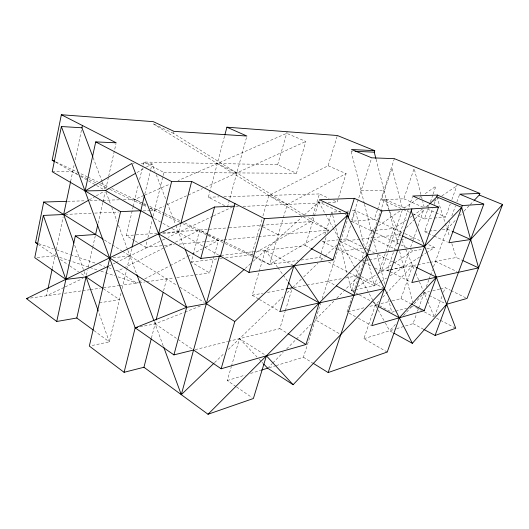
<?xml version="1.0" encoding="UTF-8"?>
<svg xmlns="http://www.w3.org/2000/svg" width="529" height="529" viewBox="0 0 529 529"><rect width="100%" height="100%" fill="white"/><g stroke="black" fill="none" stroke-linecap="round" stroke-linejoin="round"><path stroke-width="0.4" stroke-dasharray="2.65 1.98" d="M47.881 289.396L46.532 295.797L64.426 287.254M52.265 268.593L55.466 253.411M56.299 249.443L63.163 216.883M70.621 181.513L74.007 165.445M75.191 159.837L81.942 127.787M86.406 275.325L87.483 270.517M88.204 267.31L92.529 248.088M92.707 247.281L95.412 235.266M98.103 223.291L102.765 202.534M102.943 201.734L105.099 192.159M105.813 188.972L108.498 177.03M108.676 176.236L116.016 143.597M134.551 240.622L126.319 235.636L133.043 207.236M133.229 206.449L138.479 184.264M139.61 179.496L142.804 166M142.995 165.207L143.749 162.026L277.659 164.737L296.452 173.307L305.868 141.448L286.692 133.334L177.989 180.614M120.989 293.284L109.324 341.86L90.928 345.735M122.133 288.523L126.517 270.253M126.709 269.459L131.853 248.022M144.814 194.044L150.534 170.219M150.725 169.425L152.061 163.864L139.881 163.646M140.04 243.948L145.528 247.274L147.102 240.86M147.889 237.66L152.021 220.818M153.198 216.011L162.919 176.402M163.111 175.608L163.884 172.447L143.749 162.026M303.983 214.853L173.472 133.368L173.968 131.364M151.439 338.064L155.896 320.706M163.593 290.725L166.628 278.895M180.64 224.329L178.597 232.277L168.282 237.303M208.32 234.823L218.391 240.424L209.524 272.898L191.214 262.04L199.691 230.022L207.599 234.426M224.653 205.642L208.38 197.191L224.607 135.88M227.483 207.11L246.891 136.026M225.592 257.874L251.791 254.694L262.027 219.085M262.939 215.931L268.838 195.419L328.099 165.762L337.376 135.51M277.659 164.737L287.154 131.728M235.974 386.547L227.272 380.563L231.199 367.113M231.431 366.326L239.531 338.633L266.424 355.812M258.615 298.997L252.221 295.228L265.366 250.27L293.932 265.723M254.687 257.504L269.499 264.474L283.114 218.431M283.346 217.65L287.26 204.412L346.125 173.624L328.099 165.762M256.069 252.3L310.992 221.512L319.456 193.931L329.038 198.388M228.435 341.377L279.808 328.648L285.118 311.369M285.356 310.583L292.12 288.589M221.175 255.434L305.332 245.601L319.437 199.717M337.257 248.954L322.697 241.594L323.186 240.04M324.892 234.612L330.975 215.217M331.214 214.443L331.947 212.116L340.848 211.554M364.336 203.539L351.091 151.082L351.587 149.502M301.127 260.03L319.781 257.411L326.162 237.111M327.636 232.423L328.37 230.082L307.468 217.029M328.159 202.567L337.152 202.157L338.368 198.302M338.606 197.529L346.125 173.624M276.198 365.572L303.401 357.234L320.686 303.302M322.201 298.581L347.798 218.742M374.902 232.542L351.249 221.294L371.702 157.814M338.977 239.749L346.297 238.916L350.859 224.779M351.871 221.638L355.415 210.648L377.27 220.805M377.336 210.165L374.274 219.409L351.249 221.294M377.587 209.391L394.376 158.66M355.005 292.557L351.401 290.626L360.163 264.169M362.22 257.954L364.276 251.744M365.301 248.637L371.213 230.789L375.22 228.032M401.075 208.519L381.475 199.797L391.989 168.05L402.377 208.4M347.064 311.978L351.706 297.992M353.517 292.55L358.94 276.231M363.099 263.7L359.198 275.457L344.214 290.633M363.363 262.92L364.402 259.785M367.265 251.163L380.186 212.281M380.444 211.501L384.563 199.109L405.28 208.3M355.349 289.793L374.287 285.812L377.144 277.381M378.447 273.553L393.755 228.462L407.363 219.264M381.475 199.797L403.825 198.798L414.134 168.453L421.302 195.968M374.929 268.005L381.442 271.298L387.704 252.888M387.969 252.121L402.318 209.96M387.228 352.049L363.866 338.705L375.431 304.949L378.81 301.371M389.476 271.344L387.314 270.259L412.475 196.808M390.171 269.684L403.653 267.191L409.585 250.184M410.663 247.096L412.547 241.687M412.818 240.913L416.852 229.341M417.923 226.26L423.835 209.305M413.136 213.895L424.45 218.933L430.17 202.594M430.441 201.82L432.894 194.817M433.165 194.037L435.889 186.261L424.331 194.216M392.201 300.789L400.982 298.614L412.607 265.584L415.576 267.033M427.485 233.011L424.542 231.669L432.709 208.452M434.071 204.584L435.982 199.168M434.223 218.06L445.623 217.035L450.258 204.101M451.892 199.539L457.367 184.251M396.671 328.654L413.043 323.636L416.369 314.411M417.48 311.336L418.307 309.029M418.584 308.255L424.681 291.34M426.341 286.731L428.834 279.808M429.112 279.041L430.222 275.966M430.494 275.192L432.438 269.81M433.542 266.735L449.914 221.287M451.872 215.865L455.495 205.801M456.891 201.926L459.681 194.183M434.633 316.335L442.33 295.413M443.467 292.312L445.18 287.664L450.278 290.176M392.492 332.371L389.655 330.804L396.327 323.464M403.554 315.509L411.893 306.337M414.121 303.891L424.126 292.881L429.581 291.525M382.751 297.192L412.607 265.584M442.29 229.599L447.131 229.031L455.581 220.077M459.529 215.898L463.477 211.719M464.039 211.124L469.679 205.153M470.241 204.558L473.627 200.974M267.648 368.191L272.25 363.529M272.825 362.947L283.18 352.459M286.632 348.961L295.837 339.638M296.412 339.056L311.363 323.907M333.839 301.146L315.39 319.827L340.802 334.54M336.715 298.224L343.632 291.221M372.509 237.752L399.534 234.592L403.548 230.525M406.411 227.622L414.438 219.495M415.014 218.913L424.754 209.041M427.048 206.72L429.343 204.392M214.569 362.643L224.078 353.491M228.237 349.49L282.863 296.941M287.016 292.947L291.175 288.946M301.279 279.226L292.358 287.809L306.033 285.276M303.653 276.945L317.916 263.217M320.891 260.361L324.456 256.929M325.051 256.36L337.535 244.352M245.271 268.454L250.753 263.495M253.186 261.286L301.761 217.333M304.188 215.138L318.749 201.959L340.683 212.314M378.552 225.731L399.911 211.031M403.938 208.254L418.895 197.958M419.576 197.496L420.932 196.557M410.087 217.426L412.124 216.044M412.805 215.581L422.334 209.147M425.726 206.852L429.773 204.108M433.826 201.37L438.554 198.177M441.933 195.889L456.791 185.844M347.884 276.416L351.401 290.626L354.814 288.424M357.544 286.672L377.342 273.929M378.023 273.493L391.136 265.055M394.594 262.827L413.294 250.799L422.023 249.457M359.026 277.857L374.287 285.812L380.43 281.917M381.118 281.481L386.58 278.016M389.992 275.854L420.224 256.691M420.912 256.248L425.746 253.186M426.434 252.75L434.719 247.499L428.768 244.735M254.621 256.261L269.499 264.474L328.37 230.082L310.992 221.512L301.861 215.858M89.163 199.896L95.537 196.239M96.252 195.836L103.334 191.782M137.004 172.494L145.607 167.561M146.321 167.151L152.061 163.864L155.043 171.555M225.738 242.361L251.791 254.694L253.219 253.894M118.04 276.879L136.733 283.127L138.188 282.36M138.922 281.983L141.838 280.456M144.754 278.928L169.538 265.968M170.272 265.584L187.041 256.816M187.769 256.439L191.412 254.528M192.139 254.151L202.349 248.815M205.265 247.288L218.391 240.424M115.626 270.127L117.96 270.927L172.447 243.657M175.39 242.183L199.691 230.022M115.811 262.708L161.643 240.53M162.383 240.173L165.332 238.738M65.173 286.897L83.06 278.347M109.113 265.908L115.064 263.065M212.718 216.255L178.597 232.277L160.995 233.639M213.458 215.905L234.228 206.151M150.481 210.582L154.574 210.397L164.294 205.966M167.283 204.604L202.428 188.588M205.417 187.226L305.868 141.448M123.409 199.684L134.908 199.347L143.981 195.406M144.734 195.075L169.677 184.231M139.954 326.876L155.09 323.86L184.138 312.434M184.905 312.13L201.721 305.517M227.272 380.563L245.132 375.094M250.567 373.428L260.658 370.333M269.201 367.715L275.424 365.81M363.866 338.705L395.897 328.893M379.518 305.683L391.777 312.249L394.905 311.402M395.685 311.191L406.622 308.228M410.53 307.17L413.658 306.324M195.155 349.629L227.642 341.575M347.851 311.786L364.395 307.68M369.91 306.317L377.825 304.354M381.019 303.56L391.4 300.988M432.702 290.752L439.718 289.013M440.498 288.821L445.18 287.664M351.401 290.626L354.556 289.958M252.221 295.228L262.655 293.297M267.476 292.405L285.938 288.993M306.84 285.131L342.263 278.585M345.49 277.989L359.198 275.457L340.504 241.488L371.689 237.845M387.314 270.259L389.688 269.816M390.475 269.671L429.171 262.523M429.958 262.377L456.269 257.511L462.22 260.275M381.442 271.298L389.377 269.83M368.495 259.898L361.188 261.055L363.363 262.153M369.308 259.772L383.909 257.458M99.379 302.826L119.461 299.639L103.777 288.979M426.784 248.723L434.719 247.499M30.464 298.052L61.159 293.74M64.406 293.284L89.599 289.747M90.413 289.634L100.166 288.265M103.413 287.809L118.853 285.64M119.666 285.521L138.367 282.896M139.187 282.784L144.913 281.977M146.665 281.699L173.538 277.956M176.805 277.494L193.984 275.08M194.804 274.968L209.524 272.898M269.499 264.474L297.887 260.486M341.622 251.163L363.205 248.253M391.883 240.616L400.036 239.584M400.85 239.478L405.743 238.857M410.636 238.235L413.896 237.819M191.214 262.04L219.046 258.668M219.866 258.569L222.319 258.271M424.542 231.669L438.257 230.069M322.697 241.594L338.163 239.842M371.213 230.789L374.433 230.459M375.24 230.373L393.755 228.462M113.014 257.709L129.949 255.957L136.522 273.705M37.182 257.464L54.963 255.798L56.517 256.314M145.528 247.274L163.54 245.582M164.354 245.509L174.18 244.583M179.093 244.12L223.311 239.961M224.131 239.882L257.768 236.721M258.588 236.642L328.37 230.082M424.45 218.933L433.41 218.133M126.319 235.636L135.285 234.949M136.098 234.889L157.298 233.269M163.005 232.833L228.316 227.834M229.136 227.774L260.215 225.394L262.384 226.524M261.855 225.275L310.992 221.512M346.515 211.203L348.942 211.051M352.182 210.846L355.415 210.648L364.203 245.654M65.305 214.43L91.51 213.247M94.79 213.094L118.542 212.023M143.108 210.919L149.661 210.621M235.676 206.74L238.949 206.588M243.042 206.403L323.245 202.786M67.54 201.324L85.619 200.795M89.725 200.676L99.584 200.385M102.871 200.293L119.303 199.81M208.38 197.191L218.999 196.881M223.899 196.735L319.456 193.931M361.095 190.718L383.961 190.136M52.212 171.72L72.658 171.852L77.122 173.955M163.884 172.447L296.452 173.307M132.574 163.514L134.194 163.547M351.091 151.082L352.691 151.155M59.638 257.358L89.229 267.251M90.009 267.509L97.019 269.85M100.907 271.152L104.802 272.455M105.582 272.713L114.925 275.84M38.63 243.651L53.409 248.729M56.517 249.8L69.742 254.343M70.516 254.614L96.185 263.442M99.293 264.507L104.735 266.385M108.63 267.72L112.518 269.056M403.825 198.798L424.37 207.765L422.731 201.476M427.306 209.041L445.623 217.035M403.336 209.53L409.367 212.215M447.131 229.031L451.541 230.994M428.226 233.349L433.377 235.696M434.117 236.033L447.369 242.07M333.468 200.445L337.152 202.157M378.023 221.148L404.196 233.315M404.943 233.659L422.076 241.621M399.534 234.592L401.008 235.286M80.844 175.707L96.49 183.067M99.465 184.469L109.146 189.025M109.893 189.375L142.658 204.789M143.405 205.14L147.128 206.892M150.11 208.294L164.221 214.939M164.962 215.29L179.807 222.266M182.769 223.668L224.316 243.214M225.056 243.558L253.946 257.154M173.472 133.368L152.841 123.627L301.16 215.422M345.073 214.39L347.269 215.422M55.902 161.94L87.206 176.765M87.953 177.116L97.64 181.705M100.622 183.113L108.822 186.995M111.804 188.41L143.101 203.229M143.842 203.579L146.077 204.637M149.8 206.403L163.95 213.101M164.691 213.452L180.329 220.857M184.8 222.974L207.877 233.904M208.618 234.254L224.997 242.011M375.643 232.892L400.003 244.484M400.744 244.834L407.39 247.995M410.339 249.397L413.294 250.799M435.479 261.352L457.01 271.595M217.293 163.521L236.82 172.917M373.917 238.916L396.902 249.986M268.838 195.419L287.26 204.412M346.297 238.916L362.583 246.944M364.805 248.041L367.741 249.49M368.475 249.853L374.36 252.75M378.03 254.561L392.69 261.782M393.417 262.146L403.653 267.191M451.006 290.533L465.573 297.715M340.504 241.488L367.318 254.839M390.197 271.708L410.378 281.845M337.985 249.318L360.467 260.691M364.084 262.516L371.318 266.173M424.126 292.881L428.483 295.083M429.211 295.453L445.187 303.534M305.332 245.601L310.437 248.24M361.367 276.581L383.042 287.829M263.105 226.901L278.274 234.79M400.982 298.614L410.411 303.52M319.781 257.411L324.138 259.679M328.496 261.954L348.122 272.177M348.849 272.561L358.298 277.48M415.801 307.442L421.507 310.417M424.357 311.905L433.635 316.739M436.491 318.22L455.753 328.258M355.726 292.94L358.609 294.488M359.33 294.871L372.31 301.821M373.031 302.204L378.797 305.299M413.043 323.636L422.995 328.965M375.431 304.949L377.607 306.119M327.755 281.263L335.002 285.171M251.791 254.694L253.913 255.871M349.173 313.155L355.514 316.679M358.338 318.246L371.021 325.302M134.908 199.347L142.638 203.691M143.339 204.088L146.85 206.059M150.362 208.029L154.574 210.397M55.71 162.191L79.786 175.919M80.501 176.329L105.456 190.559M154.356 218.451L162.198 222.927M162.912 223.331L171.469 228.211M172.183 228.614L218.834 255.223M259.322 299.421L279.927 311.574M135.239 241.039L139.352 243.538M279.808 328.648L287.379 333.237M303.401 357.234L312.341 362.768M104.524 240.054L121.703 250.799M122.391 251.229L177.076 285.422M179.86 287.168L204.22 302.403M117.96 270.927L136.733 283.127M38.2 244.405L56.987 257.173M60.366 259.468L69.154 265.439M69.828 265.902L78.609 271.873M81.314 273.711L86.042 276.925M155.09 323.86L177.367 339.003M178.042 339.466L192.219 349.1M236.642 387.01L252.042 397.59M94.063 330.665L109.324 341.86L98.513 311.713M239.531 338.633L256.962 356.956M259.217 359.323L261.465 361.691M262.027 362.279L263.151 363.463M265.366 250.27L277.414 267.026M277.897 267.7L282.717 274.399M283.2 275.073L288.021 281.772M318.749 201.959L325.077 213.458M325.474 214.179L332.596 227.113M332.992 227.834L338.527 237.898M360.381 277.613L373.051 300.631M373.448 301.351L377.799 309.26M378.195 309.974L384.914 322.187M385.31 322.902L389.655 330.804M384.563 199.109L389.655 211.19M389.979 211.944L400.81 237.614M402.086 240.642L414.524 270.134M415.807 273.162L427.32 300.452M427.637 301.206L434.349 317.109M156.234 174.63L166.073 199.995M167.27 203.07L175.615 224.594M175.912 225.361L184.561 247.638M93.124 157.642L102.018 181.374M102.302 182.141L105.172 189.799M106.031 192.1L110.647 204.412M111.798 207.487L116.982 221.334M118.423 225.182L127.648 249.8M127.932 250.567L129.949 255.957M154.23 321.546L163.349 346.178M74.715 245.33L83.833 270.762M84.111 271.529L85.493 275.384M436.795 196.841L445.114 222.749M445.365 223.536L449.597 236.727M451.826 243.657L456.269 257.511M421.507 196.755L422.532 200.689M376.086 159.315L388.861 209.299M389.066 210.099L398 245.059M399.613 251.381L412.64 302.33M364.534 204.339L372.218 234.757M373.619 240.318L377.032 253.821M377.23 254.614L384.821 284.681M388.398 298.859L391.777 312.249M367.371 258.271L374.287 285.812M331.947 212.116L332.536 214.503M332.734 215.303L335.697 227.252M335.895 228.052L338.461 238.414M339.644 243.195L347.097 273.262"/><path stroke-width="0.79" d="M37.533 243.948L35.522 242.58L43.715 202.025L66.72 201.351M55.003 161.788L52.179 160.175L61.357 114.74L153.304 121.657L173.968 131.364L246.891 136.026L226.908 127.198L224.818 135.093M88.455 200.299L63.665 214.503L43.345 215.422L34.755 257.696L65.874 279.424L86.042 276.925L108.372 266.259M92.84 156.875L81.942 127.787L61.39 126.53L52.212 171.72L120.572 211.626L140.807 210.727M48.046 288.596L52.093 269.393M70.621 181.513L63.665 214.503L73.888 243.016M81.942 127.787L82.418 125.518M93.402 330.175L76.811 318.008L56.742 321.48L75.31 235.927L95.59 234.466L97.739 224.885M135.569 173.314L105.456 190.559L85.083 190.909L95.723 141.898L116.195 142.804L61.357 114.74M76.811 318.008L86.042 276.925L103.095 288.517M120.572 211.626L89.328 346.072L124.09 372.31L143.948 367.258L208.023 414.26L253.384 398.509L266.424 355.812L293.099 384.722L384.49 288.576L279.927 311.574L293.932 265.723L319.271 302.925L305.967 344.505L221.142 368.766L193.574 350.019L173.922 354.893L135.173 327.828L61.39 126.53M132.045 247.228L144.43 195.637M124.09 372.31L135.173 327.828L186.644 307.342L206.31 303.712L244.054 269.552M234.228 206.151L214.589 207.018L158.594 233.825L200.795 258.463L220.454 256.148L248.941 272.395L333.025 259.924L347.996 213.134L264.434 218.675L191.657 181.421L171.621 181.546L158.594 233.825L26.45 298.62L56.742 321.48M143.948 367.258L151.241 338.851M156.101 319.913L163.19 292.306M180.845 223.536L191.657 181.421M173.922 354.893L186.644 307.342L131.761 163.501L85.083 190.909M200.795 258.463L214.589 207.018M163.633 346.945L181.295 394.654L219.535 255.626M220.454 256.148L234.936 203.572M221.142 368.766L234.77 321.513L347.269 215.422L412.349 343.328L446.641 304.268L467.034 298.435L502.55 204.498L479.267 195.003L474.189 200.379M248.941 272.395L264.434 218.675M348.049 217.955L354.337 198.342L381.945 210.886L438.515 207.137L411.82 282.565L478.586 267.879L461.678 207.375L436.795 196.841L429.918 203.81M375.881 158.521L374.267 152.2L374.75 150.692L337.376 135.51L226.908 127.198M313.029 363.192L328.152 372.555L381.945 210.886M411.893 208.902L371.722 325.692L424.192 310.688L436.352 277.17L416.316 267.39M436.795 196.841L437.423 195.062L462.339 205.563L483.777 204.141L435.083 335.439L423.709 329.349M436.352 277.17L399.355 317.79L387.228 352.049L328.152 372.555M462.339 205.563L448.843 242.745L470.658 239.511L502.55 204.498M479.267 195.003L479.856 193.389L394.376 158.66L371.702 157.814L351.587 149.502L374.75 150.692M208.023 414.26L367.318 254.839L424.642 246.335L461.678 207.375M181.295 394.654L213.981 363.211M435.083 335.439L455.753 328.258L411.198 210.926M261.438 370.095L267.648 368.191L293.099 384.722M135.173 327.828L137.566 327.352M286.738 288.847L292.358 287.809L319.271 302.925M26.45 298.62L28.057 298.396M354.337 198.342L319.437 199.717L347.996 213.134M437.423 195.062L412.739 196.034L438.515 207.137M479.856 193.389L459.681 194.183L483.777 204.141M355.085 151.274L374.267 152.2M35.522 242.58L37.076 243.115M452.275 231.325L470.658 239.511M462.961 260.625L478.586 267.879M402.49 235.974L424.642 246.335M52.179 160.175L54.414 161.233M311.164 248.617L333.025 259.924M411.139 303.897L424.192 310.688M95.723 141.898L171.621 181.546M378.328 306.503L399.355 317.79M336.451 285.951L353.855 295.314M393.913 333.151L412.349 343.328M105.456 190.559L152.934 217.637M288.067 333.654L305.967 344.505M43.715 202.025L103.148 239.194M234.77 321.513L206.31 303.712L185.157 249.172M75.31 235.927L186.644 307.342M263.713 364.051L267.648 368.191M288.503 282.446L292.358 287.809M136.806 274.472L153.946 320.772M86.042 276.925L98.242 310.94M43.345 215.422L65.874 279.424"/></g></svg>
